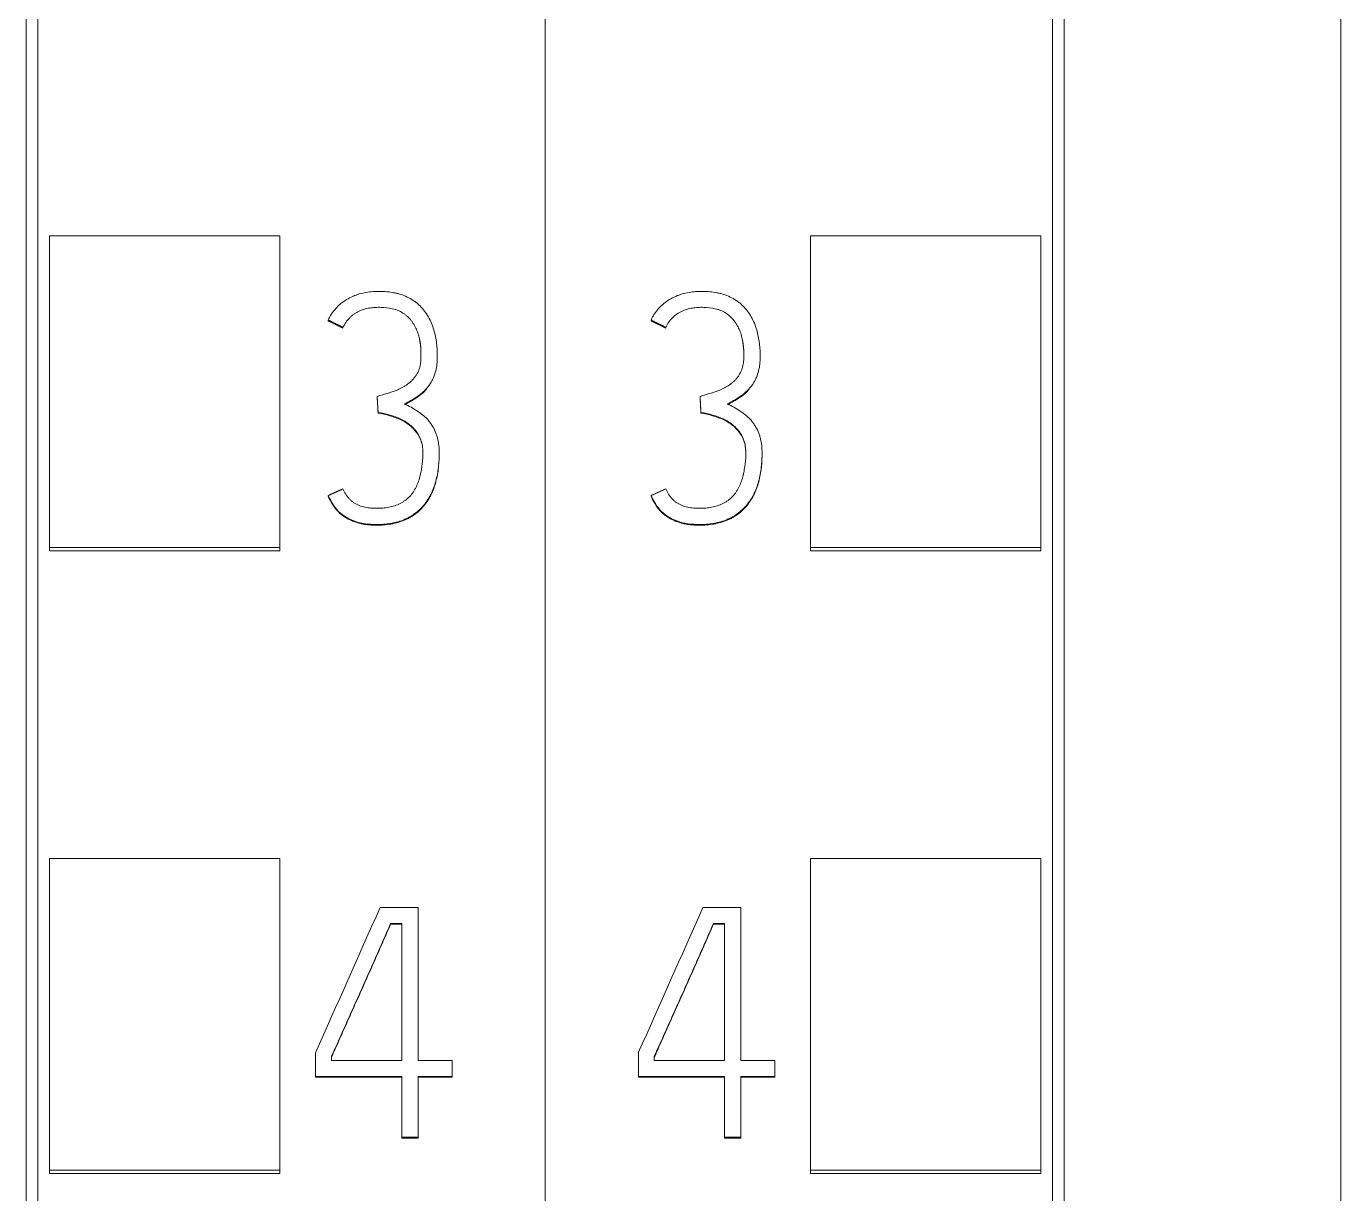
# Model space of a CAD drawing. Header units: millimetres. Extents: x 4137 to 6698, y 1400 to 3585.
# Drawn here: x 6177.35 to 6188.75, y 3332.36 to 3342.49 of the extents above; entities that cross this region are included whole.
import ezdxf

# ---------------------------------------------------------------- set-up
doc = ezdxf.new("R2010")
doc.units = ezdxf.units.MM
doc.layers.add('000-PI-Oprema', color=30, linetype='Continuous', lineweight=5)

msp = doc.modelspace()

# ---------------------------------------------------------------- linework, layer by layer
at = {"layer": '000-PI-Oprema', "color": 0, "linetype": 'ByBlock', "lineweight": 0}
for p, q in [((6181.848, 3360.472), (6181.848, 3247.054)), ((6181.848, 3360.472), (6181.848, 3247.054)), ((6177.448, 3249.376), (6177.448, 3358.191)), ((6186.248, 3358.191), (6186.248, 3249.376)), ((6177.548, 3337.969), (6177.548, 3340.672)), ((6177.548, 3340.672), (6179.548, 3340.672)), ((6179.548, 3337.969), (6179.548, 3340.672)), ((6184.148, 3337.969), (6184.148, 3340.672)), ((6186.148, 3340.672), (6184.148, 3340.672)), ((6186.148, 3337.969), (6186.148, 3340.672)), ((6179.966, 3339.941), (6179.966, 3339.935)), ((6180.094, 3339.878), (6180.094, 3339.872)), ((6182.766, 3339.941), (6182.766, 3339.935)), ((6182.894, 3339.878), (6182.894, 3339.872)), ((6180.912, 3339.624), (6180.912, 3339.63)), ((6183.712, 3339.624), (6183.712, 3339.63)), ((6180.391, 3339.279), (6180.391, 3339.272)), ((6183.191, 3339.279), (6183.191, 3339.272)), ((6180.399, 3339.14), (6180.399, 3339.134)), ((6183.199, 3339.14), (6183.199, 3339.134)), ((6180.929, 3338.774), (6180.929, 3338.78)), ((6183.729, 3338.774), (6183.729, 3338.78)), ((6179.966, 3338.419), (6179.966, 3338.413)), ((6182.766, 3338.419), (6182.766, 3338.413)), ((6177.548, 3337.94), (6177.548, 3337.969)), ((6177.548, 3337.969), (6179.548, 3337.969)), ((6177.548, 3337.94), (6179.548, 3337.94)), ((6179.548, 3337.94), (6179.548, 3337.969)), ((6186.148, 3337.969), (6184.148, 3337.969)), ((6184.148, 3337.94), (6184.148, 3337.969)), ((6186.148, 3337.94), (6184.148, 3337.94)), ((6186.148, 3337.94), (6186.148, 3337.969)), ((6177.548, 3332.568), (6177.548, 3335.27)), ((6177.548, 3335.27), (6179.548, 3335.27)), ((6179.548, 3332.568), (6179.548, 3335.27)), ((6184.148, 3332.568), (6184.148, 3335.27)), ((6186.148, 3335.27), (6184.148, 3335.27)), ((6186.148, 3332.568), (6186.148, 3335.27)), ((6180.416, 3334.845), (6180.746, 3334.845)), ((6180.746, 3334.845), (6180.746, 3333.519)), ((6183.216, 3334.845), (6183.546, 3334.845)), ((6183.546, 3334.845), (6183.546, 3333.519)), ((6180.604, 3334.707), (6180.507, 3334.707)), ((6180.507, 3334.707), (6180.507, 3334.701)), ((6180.507, 3334.701), (6180.604, 3334.701)), ((6180.604, 3333.519), (6180.604, 3334.707)), ((6183.307, 3334.707), (6183.307, 3334.701)), ((6183.404, 3334.707), (6183.307, 3334.707)), ((6183.307, 3334.701), (6183.404, 3334.701)), ((6183.404, 3333.519), (6183.404, 3334.707)), ((6179.856, 3333.381), (6179.856, 3333.585)), ((6179.994, 3333.555), (6179.994, 3333.519)), ((6179.994, 3333.519), (6180.604, 3333.519)), ((6180.746, 3333.519), (6181.04, 3333.519)), ((6181.04, 3333.519), (6181.04, 3333.381)), ((6182.656, 3333.381), (6182.656, 3333.585)), ((6182.794, 3333.555), (6182.794, 3333.519)), ((6182.794, 3333.519), (6183.404, 3333.519)), ((6183.546, 3333.519), (6183.84, 3333.519)), ((6183.84, 3333.519), (6183.84, 3333.381)), ((6179.856, 3333.381), (6179.856, 3333.374)), ((6180.604, 3333.381), (6179.856, 3333.381)), ((6179.856, 3333.374), (6180.604, 3333.374)), ((6180.604, 3332.853), (6180.604, 3333.381)), ((6180.746, 3333.381), (6180.746, 3332.853)), ((6181.04, 3333.381), (6180.746, 3333.381)), ((6180.746, 3333.374), (6181.04, 3333.374)), ((6181.04, 3333.381), (6181.04, 3333.374)), ((6182.656, 3333.381), (6182.656, 3333.374)), ((6183.404, 3333.381), (6182.656, 3333.381)), ((6182.656, 3333.374), (6183.404, 3333.374)), ((6183.404, 3332.853), (6183.404, 3333.381)), ((6183.546, 3333.381), (6183.546, 3332.853)), ((6183.84, 3333.381), (6183.546, 3333.381)), ((6183.546, 3333.374), (6183.84, 3333.374)), ((6183.84, 3333.381), (6183.84, 3333.374)), ((6180.746, 3332.853), (6180.604, 3332.853)), ((6180.604, 3332.853), (6180.604, 3332.847)), ((6180.604, 3332.847), (6180.746, 3332.847)), ((6180.746, 3332.853), (6180.746, 3332.847)), ((6183.404, 3332.853), (6183.404, 3332.847)), ((6183.546, 3332.853), (6183.404, 3332.853)), ((6183.404, 3332.847), (6183.546, 3332.847)), ((6183.546, 3332.853), (6183.546, 3332.847)), ((6177.548, 3332.568), (6179.548, 3332.568)), ((6177.548, 3332.54), (6177.548, 3332.568)), ((6179.548, 3332.54), (6179.548, 3332.568)), ((6184.148, 3332.54), (6184.148, 3332.568)), ((6186.148, 3332.568), (6184.148, 3332.568)), ((6186.148, 3332.54), (6186.148, 3332.568)), ((6177.548, 3332.54), (6179.548, 3332.54)), ((6186.148, 3332.54), (6184.148, 3332.54))]:
    msp.add_line(p, q, dxfattribs=at)
at = {"layer": '000-PI-Oprema', "color": 7, "linetype": 'Continuous', "lineweight": 13}
for centre, major_axis, ratio, start_param, end_param in [((6165.345, 3235.454), (454.864, 1028.451), 0.023581, 1.484438, 1.485669), ((6168.72, 3239.287), (445.97, 1008.13), 0.023126, 1.486101, 1.487357)]:
    msp.add_ellipse(centre, major_axis=major_axis, ratio=ratio, start_param=start_param, end_param=end_param, dxfattribs=at)
at = {"layer": '000-PI-Oprema', "color": 0, "linetype": 'ByBlock', "lineweight": 0}
for points, knots in [([(6177.348, 3249.091), (6177.348, 3252.431), (6177.348, 3260.396), (6177.348, 3273.036), (6177.348, 3288.522), (6177.348, 3302.817), (6177.348, 3317.026), (6177.348, 3331.593), (6177.348, 3345.763), (6177.348, 3355.333), (6177.348, 3358.377)], [0, 0, 0, 0, 0.091483, 0.21812, 0.346206, 0.515858, 0.610111, 0.736264, 0.916066, 1, 1, 1, 1]), ([(6186.348, 3358.377), (6186.348, 3355.333), (6186.348, 3345.763), (6186.348, 3331.593), (6186.348, 3317.026), (6186.348, 3302.817), (6186.348, 3288.522), (6186.348, 3273.036), (6186.348, 3260.396), (6186.348, 3252.431), (6186.348, 3249.091)], [0, 0, 0, 0, 0.083934, 0.263736, 0.389889, 0.484142, 0.653794, 0.78188, 0.908517, 1, 1, 1, 1]), ([(6188.748, 3355.311), (6188.748, 3353.288), (6188.748, 3344.739), (6188.748, 3331.593), (6188.748, 3317.026), (6188.748, 3302.817), (6188.748, 3288.522), (6188.748, 3273.036), (6188.748, 3260.278), (6188.748, 3251.396), (6188.748, 3247.139), (6188.748, 3246.341)], [0, 0, 0, 0, 0.055935, 0.236292, 0.362833, 0.457376, 0.627551, 0.756032, 0.883059, 0.978086, 1, 1, 1, 1]), ([(6180.629, 3339.215), (6180.647, 3339.224), (6180.665, 3339.233), (6180.7, 3339.253), (6180.717, 3339.263), (6180.742, 3339.28), (6180.75, 3339.286), (6180.766, 3339.298), (6180.773, 3339.304), (6180.788, 3339.317), (6180.796, 3339.324), (6180.81, 3339.338), (6180.817, 3339.346), (6180.837, 3339.369), (6180.848, 3339.385), (6180.864, 3339.411), (6180.869, 3339.42), (6180.877, 3339.438), (6180.882, 3339.447), (6180.893, 3339.476), (6180.898, 3339.495), (6180.907, 3339.534), (6180.909, 3339.554), (6180.912, 3339.594), (6180.912, 3339.615), (6180.912, 3339.655), (6180.912, 3339.675), (6180.908, 3339.734), (6180.902, 3339.774), (6180.889, 3339.833), (6180.884, 3339.853), (6180.872, 3339.891), (6180.857, 3339.929), (6180.839, 3339.964), (6180.817, 3339.999), (6180.806, 3340.015), (6180.78, 3340.046), (6180.76, 3340.068), (6180.737, 3340.088), (6180.721, 3340.1), (6180.712, 3340.106), (6180.67, 3340.134), (6180.634, 3340.151), (6180.585, 3340.167), (6180.575, 3340.17), (6180.556, 3340.175), (6180.526, 3340.181), (6180.476, 3340.188), (6180.436, 3340.19), (6180.396, 3340.19), (6180.375, 3340.19), (6180.315, 3340.185), (6180.276, 3340.179), (6180.227, 3340.165), (6180.218, 3340.162), (6180.199, 3340.155), (6180.189, 3340.151), (6180.161, 3340.139), (6180.125, 3340.12), (6180.092, 3340.097), (6180.069, 3340.078), (6180.061, 3340.071), (6180.046, 3340.057), (6180.039, 3340.05), (6180.019, 3340.027), (6180.007, 3340.012), (6179.99, 3339.986), (6179.985, 3339.978), (6179.975, 3339.96), (6179.971, 3339.951), (6179.966, 3339.941)], [0, 0, 0, 0, 0.03125, 0.03125, 0.0625, 0.0625, 0.078125, 0.078125, 0.09375, 0.09375, 0.109375, 0.109375, 0.125, 0.125, 0.15625, 0.15625, 0.171875, 0.171875, 0.1875, 0.1875, 0.21875, 0.21875, 0.25, 0.25, 0.28125, 0.28125, 0.3125, 0.3125, 0.375, 0.375, 0.40625, 0.40625, 0.4375, 0.46875, 0.46875, 0.5, 0.5, 0.53125, 0.546875, 0.546875, 0.5625, 0.5625, 0.625, 0.625, 0.640625, 0.640625, 0.65625, 0.6875, 0.71875, 0.71875, 0.75, 0.75, 0.8125, 0.8125, 0.828125, 0.828125, 0.84375, 0.84375, 0.875, 0.90625, 0.90625, 0.921875, 0.921875, 0.9375, 0.9375, 0.96875, 0.96875, 0.984375, 0.984375, 1, 1, 1, 1]), ([(6183.429, 3339.215), (6183.447, 3339.224), (6183.465, 3339.233), (6183.5, 3339.253), (6183.517, 3339.263), (6183.542, 3339.28), (6183.55, 3339.286), (6183.566, 3339.298), (6183.573, 3339.304), (6183.588, 3339.317), (6183.596, 3339.324), (6183.61, 3339.338), (6183.617, 3339.346), (6183.637, 3339.369), (6183.648, 3339.385), (6183.664, 3339.411), (6183.669, 3339.42), (6183.677, 3339.438), (6183.682, 3339.447), (6183.693, 3339.476), (6183.698, 3339.495), (6183.707, 3339.534), (6183.709, 3339.554), (6183.712, 3339.594), (6183.712, 3339.615), (6183.712, 3339.655), (6183.712, 3339.675), (6183.708, 3339.734), (6183.702, 3339.774), (6183.689, 3339.833), (6183.684, 3339.853), (6183.672, 3339.891), (6183.657, 3339.929), (6183.639, 3339.964), (6183.617, 3339.999), (6183.606, 3340.015), (6183.58, 3340.046), (6183.56, 3340.068), (6183.537, 3340.088), (6183.521, 3340.1), (6183.512, 3340.106), (6183.47, 3340.134), (6183.434, 3340.151), (6183.385, 3340.167), (6183.375, 3340.17), (6183.356, 3340.175), (6183.326, 3340.181), (6183.276, 3340.188), (6183.236, 3340.19), (6183.196, 3340.19), (6183.175, 3340.19), (6183.115, 3340.185), (6183.076, 3340.179), (6183.027, 3340.165), (6183.018, 3340.162), (6182.999, 3340.155), (6182.989, 3340.151), (6182.961, 3340.139), (6182.925, 3340.12), (6182.892, 3340.097), (6182.869, 3340.078), (6182.861, 3340.071), (6182.846, 3340.057), (6182.839, 3340.05), (6182.819, 3340.027), (6182.807, 3340.012), (6182.79, 3339.986), (6182.785, 3339.978), (6182.775, 3339.96), (6182.771, 3339.951), (6182.766, 3339.941)], [0, 0, 0, 0, 0.03125, 0.03125, 0.0625, 0.0625, 0.078125, 0.078125, 0.09375, 0.09375, 0.109375, 0.109375, 0.125, 0.125, 0.15625, 0.15625, 0.171875, 0.171875, 0.1875, 0.1875, 0.21875, 0.21875, 0.25, 0.25, 0.28125, 0.28125, 0.3125, 0.3125, 0.375, 0.375, 0.40625, 0.40625, 0.4375, 0.46875, 0.46875, 0.5, 0.5, 0.53125, 0.546875, 0.546875, 0.5625, 0.5625, 0.625, 0.625, 0.640625, 0.640625, 0.65625, 0.6875, 0.71875, 0.71875, 0.75, 0.75, 0.8125, 0.8125, 0.828125, 0.828125, 0.84375, 0.84375, 0.875, 0.90625, 0.90625, 0.921875, 0.921875, 0.9375, 0.9375, 0.96875, 0.96875, 0.984375, 0.984375, 1, 1, 1, 1]), ([(6180.094, 3339.878), (6180.102, 3339.893), (6180.11, 3339.907), (6180.128, 3339.934), (6180.138, 3339.947), (6180.156, 3339.964), (6180.162, 3339.97), (6180.174, 3339.981), (6180.181, 3339.986), (6180.194, 3339.996), (6180.201, 3340), (6180.215, 3340.009), (6180.222, 3340.013), (6180.245, 3340.023), (6180.26, 3340.029), (6180.292, 3340.039), (6180.308, 3340.043), (6180.341, 3340.048), (6180.357, 3340.05), (6180.391, 3340.052), (6180.407, 3340.052), (6180.457, 3340.051), (6180.49, 3340.048), (6180.53, 3340.038), (6180.538, 3340.036), (6180.554, 3340.031), (6180.562, 3340.028), (6180.585, 3340.019), (6180.6, 3340.011), (6180.621, 3339.998), (6180.628, 3339.993), (6180.641, 3339.983), (6180.647, 3339.978), (6180.665, 3339.961), (6180.676, 3339.949), (6180.692, 3339.929), (6180.696, 3339.922), (6180.706, 3339.908), (6180.719, 3339.887), (6180.73, 3339.865), (6180.742, 3339.835), (6180.747, 3339.819), (6180.756, 3339.787), (6180.76, 3339.771), (6180.768, 3339.723), (6180.77, 3339.69), (6180.771, 3339.64), (6180.771, 3339.624), (6180.77, 3339.591), (6180.768, 3339.574), (6180.764, 3339.55), (6180.763, 3339.542), (6180.758, 3339.526), (6180.756, 3339.518), (6180.747, 3339.495), (6180.74, 3339.48), (6180.727, 3339.459), (6180.722, 3339.452), (6180.712, 3339.439), (6180.706, 3339.433), (6180.695, 3339.42), (6180.69, 3339.414), (6180.678, 3339.403), (6180.671, 3339.398), (6180.652, 3339.382), (6180.638, 3339.373), (6180.61, 3339.356), (6180.595, 3339.348), (6180.565, 3339.334), (6180.55, 3339.328), (6180.518, 3339.317), (6180.502, 3339.312), (6180.455, 3339.298), (6180.423, 3339.288), (6180.391, 3339.279)], [0, 0, 0, 0, 0.03125, 0.03125, 0.0625, 0.0625, 0.078125, 0.078125, 0.09375, 0.09375, 0.109375, 0.109375, 0.125, 0.125, 0.15625, 0.15625, 0.1875, 0.1875, 0.21875, 0.21875, 0.25, 0.25, 0.3125, 0.3125, 0.328125, 0.328125, 0.34375, 0.34375, 0.375, 0.375, 0.390625, 0.390625, 0.40625, 0.40625, 0.4375, 0.4375, 0.453125, 0.453125, 0.46875, 0.5, 0.5, 0.53125, 0.53125, 0.5625, 0.5625, 0.625, 0.625, 0.65625, 0.65625, 0.6875, 0.6875, 0.703125, 0.703125, 0.71875, 0.71875, 0.75, 0.75, 0.765625, 0.765625, 0.78125, 0.78125, 0.796875, 0.796875, 0.8125, 0.8125, 0.84375, 0.84375, 0.875, 0.875, 0.90625, 0.90625, 0.9375, 0.9375, 1, 1, 1, 1]), ([(6182.894, 3339.878), (6182.902, 3339.893), (6182.91, 3339.907), (6182.928, 3339.934), (6182.938, 3339.947), (6182.956, 3339.964), (6182.962, 3339.97), (6182.974, 3339.981), (6182.981, 3339.986), (6182.994, 3339.996), (6183.001, 3340), (6183.015, 3340.009), (6183.022, 3340.013), (6183.045, 3340.023), (6183.06, 3340.029), (6183.092, 3340.039), (6183.108, 3340.043), (6183.141, 3340.048), (6183.157, 3340.05), (6183.191, 3340.052), (6183.207, 3340.052), (6183.257, 3340.051), (6183.29, 3340.048), (6183.33, 3340.038), (6183.338, 3340.036), (6183.354, 3340.031), (6183.362, 3340.028), (6183.385, 3340.019), (6183.4, 3340.011), (6183.421, 3339.998), (6183.428, 3339.993), (6183.441, 3339.983), (6183.447, 3339.978), (6183.465, 3339.961), (6183.476, 3339.949), (6183.492, 3339.929), (6183.496, 3339.922), (6183.506, 3339.908), (6183.519, 3339.887), (6183.53, 3339.865), (6183.542, 3339.835), (6183.547, 3339.819), (6183.556, 3339.787), (6183.56, 3339.771), (6183.568, 3339.723), (6183.57, 3339.69), (6183.571, 3339.64), (6183.571, 3339.624), (6183.57, 3339.591), (6183.568, 3339.574), (6183.564, 3339.55), (6183.563, 3339.542), (6183.558, 3339.526), (6183.556, 3339.518), (6183.547, 3339.495), (6183.54, 3339.48), (6183.527, 3339.459), (6183.522, 3339.452), (6183.512, 3339.439), (6183.506, 3339.433), (6183.495, 3339.42), (6183.49, 3339.414), (6183.478, 3339.403), (6183.471, 3339.398), (6183.452, 3339.382), (6183.438, 3339.373), (6183.41, 3339.356), (6183.395, 3339.348), (6183.365, 3339.334), (6183.35, 3339.328), (6183.318, 3339.317), (6183.302, 3339.312), (6183.255, 3339.298), (6183.223, 3339.288), (6183.191, 3339.279)], [0, 0, 0, 0, 0.03125, 0.03125, 0.0625, 0.0625, 0.078125, 0.078125, 0.09375, 0.09375, 0.109375, 0.109375, 0.125, 0.125, 0.15625, 0.15625, 0.1875, 0.1875, 0.21875, 0.21875, 0.25, 0.25, 0.3125, 0.3125, 0.328125, 0.328125, 0.34375, 0.34375, 0.375, 0.375, 0.390625, 0.390625, 0.40625, 0.40625, 0.4375, 0.4375, 0.453125, 0.453125, 0.46875, 0.5, 0.5, 0.53125, 0.53125, 0.5625, 0.5625, 0.625, 0.625, 0.65625, 0.65625, 0.6875, 0.6875, 0.703125, 0.703125, 0.71875, 0.71875, 0.75, 0.75, 0.765625, 0.765625, 0.78125, 0.78125, 0.796875, 0.796875, 0.8125, 0.8125, 0.84375, 0.84375, 0.875, 0.875, 0.90625, 0.90625, 0.9375, 0.9375, 1, 1, 1, 1]), ([(6180.771, 3339.635), (6180.771, 3339.639), (6180.771, 3339.643), (6180.771, 3339.68), (6180.768, 3339.713), (6180.761, 3339.756), (6180.759, 3339.767), (6180.757, 3339.778)], [0, 0, 0, 0, 0.087818, 0.087818, 0.771228, 0.771228, 1, 1, 1, 1]), ([(6183.571, 3339.635), (6183.571, 3339.639), (6183.571, 3339.643), (6183.571, 3339.68), (6183.568, 3339.713), (6183.561, 3339.756), (6183.559, 3339.767), (6183.557, 3339.778)], [0, 0, 0, 0, 0.087818, 0.087818, 0.771228, 0.771228, 1, 1, 1, 1]), ([(6180.818, 3339.341), (6180.807, 3339.329), (6180.795, 3339.317), (6180.775, 3339.299), (6180.767, 3339.292), (6180.751, 3339.28), (6180.743, 3339.274), (6180.717, 3339.258), (6180.7, 3339.247), (6180.665, 3339.227), (6180.648, 3339.218), (6180.629, 3339.209)], [0, 0, 0, 0, 0.218648, 0.218648, 0.348874, 0.348874, 0.479099, 0.479099, 0.739549, 0.739549, 1, 1, 1, 1]), ([(6183.618, 3339.341), (6183.607, 3339.329), (6183.595, 3339.317), (6183.575, 3339.299), (6183.567, 3339.292), (6183.551, 3339.28), (6183.543, 3339.274), (6183.517, 3339.258), (6183.5, 3339.247), (6183.465, 3339.227), (6183.448, 3339.218), (6183.429, 3339.209)], [0, 0, 0, 0, 0.218648, 0.218648, 0.348874, 0.348874, 0.479099, 0.479099, 0.739549, 0.739549, 1, 1, 1, 1]), ([(6179.966, 3338.419), (6179.975, 3338.4), (6179.985, 3338.381), (6180.006, 3338.345), (6180.017, 3338.328), (6180.037, 3338.303), (6180.044, 3338.295), (6180.058, 3338.28), (6180.066, 3338.273), (6180.09, 3338.252), (6180.107, 3338.24), (6180.135, 3338.224), (6180.144, 3338.219), (6180.163, 3338.21), (6180.173, 3338.206), (6180.202, 3338.194), (6180.222, 3338.188), (6180.263, 3338.178), (6180.284, 3338.174), (6180.326, 3338.17), (6180.347, 3338.169), (6180.389, 3338.168), (6180.41, 3338.168), (6180.451, 3338.17), (6180.472, 3338.172), (6180.504, 3338.177), (6180.514, 3338.179), (6180.535, 3338.183), (6180.545, 3338.185), (6180.576, 3338.193), (6180.596, 3338.199), (6180.625, 3338.211), (6180.635, 3338.215), (6180.654, 3338.224), (6180.663, 3338.229), (6180.691, 3338.244), (6180.708, 3338.256), (6180.742, 3338.281), (6180.757, 3338.295), (6180.787, 3338.325), (6180.8, 3338.341), (6180.825, 3338.375), (6180.837, 3338.393), (6180.852, 3338.42), (6180.857, 3338.429), (6180.866, 3338.448), (6180.87, 3338.458), (6180.89, 3338.507), (6180.902, 3338.547), (6180.914, 3338.608), (6180.918, 3338.629), (6180.923, 3338.67), (6180.925, 3338.691), (6180.928, 3338.733), (6180.929, 3338.754), (6180.929, 3338.795), (6180.929, 3338.816), (6180.926, 3338.857), (6180.923, 3338.878), (6180.916, 3338.909), (6180.914, 3338.919), (6180.908, 3338.94), (6180.904, 3338.95), (6180.893, 3338.979), (6180.884, 3338.998), (6180.868, 3339.026), (6180.862, 3339.035), (6180.85, 3339.052), (6180.843, 3339.061), (6180.823, 3339.085), (6180.808, 3339.1), (6180.775, 3339.127), (6180.758, 3339.139), (6180.722, 3339.163), (6180.704, 3339.174), (6180.667, 3339.195), (6180.648, 3339.205), (6180.629, 3339.215)], [0, 0, 0, 0, 0.03125, 0.03125, 0.0625, 0.0625, 0.078125, 0.078125, 0.09375, 0.09375, 0.125, 0.125, 0.140625, 0.140625, 0.15625, 0.15625, 0.1875, 0.1875, 0.21875, 0.21875, 0.25, 0.25, 0.28125, 0.28125, 0.3125, 0.3125, 0.328125, 0.328125, 0.34375, 0.34375, 0.375, 0.375, 0.390625, 0.390625, 0.40625, 0.40625, 0.4375, 0.4375, 0.46875, 0.46875, 0.5, 0.5, 0.53125, 0.53125, 0.546875, 0.546875, 0.5625, 0.5625, 0.625, 0.625, 0.65625, 0.65625, 0.6875, 0.6875, 0.71875, 0.71875, 0.75, 0.75, 0.78125, 0.78125, 0.796875, 0.796875, 0.8125, 0.8125, 0.84375, 0.84375, 0.859375, 0.859375, 0.875, 0.875, 0.90625, 0.90625, 0.9375, 0.9375, 0.96875, 0.96875, 1, 1, 1, 1]), ([(6182.766, 3338.419), (6182.775, 3338.4), (6182.785, 3338.381), (6182.806, 3338.345), (6182.817, 3338.328), (6182.837, 3338.303), (6182.844, 3338.295), (6182.858, 3338.28), (6182.866, 3338.273), (6182.89, 3338.252), (6182.907, 3338.24), (6182.935, 3338.224), (6182.944, 3338.219), (6182.963, 3338.21), (6182.973, 3338.206), (6183.002, 3338.194), (6183.022, 3338.188), (6183.063, 3338.178), (6183.084, 3338.174), (6183.126, 3338.17), (6183.147, 3338.169), (6183.189, 3338.168), (6183.21, 3338.168), (6183.251, 3338.17), (6183.272, 3338.172), (6183.304, 3338.177), (6183.314, 3338.179), (6183.335, 3338.183), (6183.345, 3338.185), (6183.376, 3338.193), (6183.396, 3338.199), (6183.425, 3338.211), (6183.435, 3338.215), (6183.454, 3338.224), (6183.463, 3338.229), (6183.491, 3338.244), (6183.508, 3338.256), (6183.542, 3338.281), (6183.557, 3338.295), (6183.587, 3338.325), (6183.6, 3338.341), (6183.625, 3338.375), (6183.637, 3338.393), (6183.652, 3338.42), (6183.657, 3338.429), (6183.666, 3338.448), (6183.67, 3338.458), (6183.69, 3338.507), (6183.702, 3338.547), (6183.714, 3338.608), (6183.718, 3338.629), (6183.723, 3338.67), (6183.725, 3338.691), (6183.728, 3338.733), (6183.729, 3338.754), (6183.729, 3338.795), (6183.729, 3338.816), (6183.726, 3338.857), (6183.723, 3338.878), (6183.716, 3338.909), (6183.714, 3338.919), (6183.708, 3338.94), (6183.704, 3338.95), (6183.693, 3338.979), (6183.684, 3338.998), (6183.668, 3339.026), (6183.662, 3339.035), (6183.65, 3339.052), (6183.643, 3339.061), (6183.623, 3339.085), (6183.608, 3339.1), (6183.575, 3339.127), (6183.558, 3339.139), (6183.522, 3339.163), (6183.504, 3339.174), (6183.467, 3339.195), (6183.448, 3339.205), (6183.429, 3339.215)], [0, 0, 0, 0, 0.03125, 0.03125, 0.0625, 0.0625, 0.078125, 0.078125, 0.09375, 0.09375, 0.125, 0.125, 0.140625, 0.140625, 0.15625, 0.15625, 0.1875, 0.1875, 0.21875, 0.21875, 0.25, 0.25, 0.28125, 0.28125, 0.3125, 0.3125, 0.328125, 0.328125, 0.34375, 0.34375, 0.375, 0.375, 0.390625, 0.390625, 0.40625, 0.40625, 0.4375, 0.4375, 0.46875, 0.46875, 0.5, 0.5, 0.53125, 0.53125, 0.546875, 0.546875, 0.5625, 0.5625, 0.625, 0.625, 0.65625, 0.65625, 0.6875, 0.6875, 0.71875, 0.71875, 0.75, 0.75, 0.78125, 0.78125, 0.796875, 0.796875, 0.8125, 0.8125, 0.84375, 0.84375, 0.859375, 0.859375, 0.875, 0.875, 0.90625, 0.90625, 0.9375, 0.9375, 0.96875, 0.96875, 1, 1, 1, 1]), ([(6180.399, 3339.14), (6180.433, 3339.135), (6180.467, 3339.127), (6180.516, 3339.113), (6180.533, 3339.108), (6180.565, 3339.096), (6180.581, 3339.09), (6180.604, 3339.078), (6180.612, 3339.074), (6180.627, 3339.066), (6180.634, 3339.061), (6180.656, 3339.047), (6180.67, 3339.037), (6180.69, 3339.02), (6180.696, 3339.014), (6180.708, 3339.002), (6180.714, 3338.995), (6180.731, 3338.976), (6180.741, 3338.962), (6180.754, 3338.939), (6180.758, 3338.932), (6180.765, 3338.916), (6180.768, 3338.908), (6180.777, 3338.884), (6180.781, 3338.867), (6180.786, 3338.833), (6180.787, 3338.815), (6180.788, 3338.781), (6180.788, 3338.764), (6180.785, 3338.712), (6180.781, 3338.678), (6180.772, 3338.628), (6180.769, 3338.611), (6180.761, 3338.577), (6180.756, 3338.561), (6180.745, 3338.528), (6180.738, 3338.512), (6180.727, 3338.489), (6180.723, 3338.481), (6180.715, 3338.466), (6180.71, 3338.459), (6180.686, 3338.423), (6180.662, 3338.398), (6180.627, 3338.372), (6180.62, 3338.367), (6180.605, 3338.358), (6180.598, 3338.354), (6180.574, 3338.343), (6180.558, 3338.336), (6180.525, 3338.326), (6180.508, 3338.321), (6180.474, 3338.315), (6180.44, 3338.31), (6180.406, 3338.309), (6180.371, 3338.309), (6180.354, 3338.309), (6180.319, 3338.312), (6180.302, 3338.315), (6180.268, 3338.322), (6180.251, 3338.326), (6180.219, 3338.339), (6180.204, 3338.347), (6180.182, 3338.361), (6180.175, 3338.367), (6180.162, 3338.378), (6180.156, 3338.384), (6180.144, 3338.396), (6180.138, 3338.403), (6180.128, 3338.417), (6180.123, 3338.424), (6180.109, 3338.446), (6180.101, 3338.461), (6180.094, 3338.477)], [0, 0, 0, 0, 0.0625, 0.0625, 0.09375, 0.09375, 0.125, 0.125, 0.140625, 0.140625, 0.15625, 0.15625, 0.1875, 0.1875, 0.203125, 0.203125, 0.21875, 0.21875, 0.25, 0.25, 0.265625, 0.265625, 0.28125, 0.28125, 0.3125, 0.3125, 0.34375, 0.34375, 0.375, 0.375, 0.4375, 0.4375, 0.46875, 0.46875, 0.5, 0.5, 0.53125, 0.53125, 0.546875, 0.546875, 0.5625, 0.5625, 0.625, 0.625, 0.640625, 0.640625, 0.65625, 0.65625, 0.6875, 0.6875, 0.71875, 0.71875, 0.75, 0.78125, 0.78125, 0.8125, 0.8125, 0.84375, 0.84375, 0.875, 0.875, 0.90625, 0.90625, 0.921875, 0.921875, 0.9375, 0.9375, 0.953125, 0.953125, 0.96875, 0.96875, 1, 1, 1, 1]), ([(6180.78, 3338.864), (6180.777, 3338.874), (6180.775, 3338.884), (6180.768, 3338.902), (6180.765, 3338.91), (6180.758, 3338.925), (6180.754, 3338.933), (6180.74, 3338.956), (6180.73, 3338.97), (6180.708, 3338.996), (6180.696, 3339.009), (6180.67, 3339.031), (6180.656, 3339.041), (6180.627, 3339.06), (6180.612, 3339.068), (6180.581, 3339.083), (6180.565, 3339.09), (6180.533, 3339.102), (6180.516, 3339.107), (6180.467, 3339.121), (6180.433, 3339.129), (6180.399, 3339.134)], [0, 0, 0, 0, 0.063427, 0.063427, 0.115459, 0.115459, 0.167491, 0.167491, 0.271554, 0.271554, 0.375618, 0.375618, 0.479682, 0.479682, 0.583745, 0.583745, 0.687809, 0.687809, 0.791873, 0.791873, 1, 1, 1, 1]), ([(6183.199, 3339.14), (6183.233, 3339.135), (6183.267, 3339.127), (6183.316, 3339.113), (6183.333, 3339.108), (6183.365, 3339.096), (6183.381, 3339.09), (6183.404, 3339.078), (6183.412, 3339.074), (6183.427, 3339.066), (6183.434, 3339.061), (6183.456, 3339.047), (6183.47, 3339.037), (6183.49, 3339.02), (6183.496, 3339.014), (6183.508, 3339.002), (6183.514, 3338.995), (6183.531, 3338.976), (6183.541, 3338.962), (6183.554, 3338.939), (6183.558, 3338.932), (6183.565, 3338.916), (6183.568, 3338.908), (6183.577, 3338.884), (6183.581, 3338.867), (6183.586, 3338.833), (6183.587, 3338.815), (6183.588, 3338.781), (6183.588, 3338.764), (6183.585, 3338.712), (6183.581, 3338.678), (6183.572, 3338.628), (6183.569, 3338.611), (6183.561, 3338.577), (6183.556, 3338.561), (6183.545, 3338.528), (6183.538, 3338.512), (6183.527, 3338.489), (6183.523, 3338.481), (6183.515, 3338.466), (6183.51, 3338.459), (6183.486, 3338.423), (6183.462, 3338.398), (6183.427, 3338.372), (6183.42, 3338.367), (6183.405, 3338.358), (6183.398, 3338.354), (6183.374, 3338.343), (6183.358, 3338.336), (6183.325, 3338.326), (6183.308, 3338.321), (6183.274, 3338.315), (6183.24, 3338.31), (6183.206, 3338.309), (6183.171, 3338.309), (6183.154, 3338.309), (6183.119, 3338.312), (6183.102, 3338.315), (6183.068, 3338.322), (6183.051, 3338.326), (6183.019, 3338.339), (6183.004, 3338.347), (6182.982, 3338.361), (6182.975, 3338.367), (6182.962, 3338.378), (6182.956, 3338.384), (6182.944, 3338.396), (6182.938, 3338.403), (6182.928, 3338.417), (6182.923, 3338.424), (6182.909, 3338.446), (6182.901, 3338.461), (6182.894, 3338.477)], [0, 0, 0, 0, 0.0625, 0.0625, 0.09375, 0.09375, 0.125, 0.125, 0.140625, 0.140625, 0.15625, 0.15625, 0.1875, 0.1875, 0.203125, 0.203125, 0.21875, 0.21875, 0.25, 0.25, 0.265625, 0.265625, 0.28125, 0.28125, 0.3125, 0.3125, 0.34375, 0.34375, 0.375, 0.375, 0.4375, 0.4375, 0.46875, 0.46875, 0.5, 0.5, 0.53125, 0.53125, 0.546875, 0.546875, 0.5625, 0.5625, 0.625, 0.625, 0.640625, 0.640625, 0.65625, 0.65625, 0.6875, 0.6875, 0.71875, 0.71875, 0.75, 0.78125, 0.78125, 0.8125, 0.8125, 0.84375, 0.84375, 0.875, 0.875, 0.90625, 0.90625, 0.921875, 0.921875, 0.9375, 0.9375, 0.953125, 0.953125, 0.96875, 0.96875, 1, 1, 1, 1]), ([(6183.588, 3338.777), (6183.588, 3338.782), (6183.588, 3338.787), (6183.587, 3338.801), (6183.587, 3338.809), (6183.586, 3338.827), (6183.585, 3338.835), (6183.581, 3338.861), (6183.577, 3338.878), (6183.568, 3338.902), (6183.565, 3338.91), (6183.558, 3338.925), (6183.554, 3338.933), (6183.54, 3338.956), (6183.53, 3338.97), (6183.508, 3338.996), (6183.496, 3339.009), (6183.47, 3339.031), (6183.456, 3339.041), (6183.427, 3339.06), (6183.412, 3339.068), (6183.381, 3339.083), (6183.365, 3339.09), (6183.333, 3339.102), (6183.316, 3339.107), (6183.267, 3339.121), (6183.233, 3339.129), (6183.199, 3339.134)], [0, 0, 0, 0, 0.026635, 0.026635, 0.070879, 0.070879, 0.115123, 0.115123, 0.20361, 0.20361, 0.247854, 0.247854, 0.292098, 0.292098, 0.380586, 0.380586, 0.469074, 0.469074, 0.557561, 0.557561, 0.646049, 0.646049, 0.734537, 0.734537, 0.823025, 0.823025, 1, 1, 1, 1]), ([(6183.729, 3338.774), (6183.729, 3338.773), (6183.729, 3338.772), (6183.729, 3338.751), (6183.728, 3338.73), (6183.726, 3338.688), (6183.724, 3338.667), (6183.718, 3338.626), (6183.715, 3338.605), (6183.702, 3338.544), (6183.691, 3338.504), (6183.672, 3338.455), (6183.667, 3338.446), (6183.658, 3338.427), (6183.654, 3338.417), (6183.638, 3338.389), (6183.627, 3338.372), (6183.603, 3338.338), (6183.589, 3338.322), (6183.567, 3338.299), (6183.56, 3338.291), (6183.544, 3338.277), (6183.536, 3338.27), (6183.511, 3338.251), (6183.493, 3338.239), (6183.466, 3338.224), (6183.457, 3338.219), (6183.437, 3338.21), (6183.428, 3338.206), (6183.378, 3338.186), (6183.338, 3338.176), (6183.275, 3338.167), (6183.254, 3338.164), (6183.212, 3338.162), (6183.191, 3338.162), (6183.148, 3338.162), (6183.127, 3338.164), (6183.096, 3338.167), (6183.085, 3338.168), (6183.064, 3338.172), (6183.054, 3338.174), (6183.023, 3338.181), (6183.003, 3338.188), (6182.974, 3338.199), (6182.964, 3338.204), (6182.945, 3338.213), (6182.935, 3338.218), (6182.908, 3338.234), (6182.89, 3338.246), (6182.866, 3338.266), (6182.859, 3338.273), (6182.844, 3338.288), (6182.837, 3338.297), (6182.817, 3338.321), (6182.806, 3338.339), (6182.785, 3338.375), (6182.775, 3338.394), (6182.766, 3338.413)], [0, 0, 0, 0, 0.001389, 0.001389, 0.044807, 0.044807, 0.088225, 0.088225, 0.131643, 0.131643, 0.218479, 0.218479, 0.240188, 0.240188, 0.261896, 0.261896, 0.305314, 0.305314, 0.348732, 0.348732, 0.370441, 0.370441, 0.39215, 0.39215, 0.435568, 0.435568, 0.457277, 0.457277, 0.478986, 0.478986, 0.565821, 0.565821, 0.609239, 0.609239, 0.652657, 0.652657, 0.696075, 0.696075, 0.717784, 0.717784, 0.739493, 0.739493, 0.782911, 0.782911, 0.80462, 0.80462, 0.826329, 0.826329, 0.869746, 0.869746, 0.891455, 0.891455, 0.913164, 0.913164, 0.956582, 0.956582, 1, 1, 1, 1]), ([(6180.924, 3338.672), (6180.923, 3338.663), (6180.922, 3338.655), (6180.918, 3338.626), (6180.915, 3338.605), (6180.902, 3338.544), (6180.891, 3338.504), (6180.872, 3338.455), (6180.867, 3338.446), (6180.858, 3338.427), (6180.854, 3338.417), (6180.838, 3338.389), (6180.827, 3338.372), (6180.803, 3338.338), (6180.789, 3338.322), (6180.767, 3338.299), (6180.76, 3338.291), (6180.744, 3338.277), (6180.736, 3338.27), (6180.711, 3338.251), (6180.693, 3338.239), (6180.666, 3338.224), (6180.657, 3338.219), (6180.637, 3338.21), (6180.628, 3338.206), (6180.578, 3338.186), (6180.538, 3338.176), (6180.475, 3338.167), (6180.454, 3338.164), (6180.412, 3338.162), (6180.391, 3338.162), (6180.348, 3338.162), (6180.327, 3338.164), (6180.296, 3338.167), (6180.285, 3338.168), (6180.264, 3338.172), (6180.254, 3338.174), (6180.223, 3338.181), (6180.203, 3338.188), (6180.174, 3338.199), (6180.164, 3338.204), (6180.145, 3338.213), (6180.135, 3338.218), (6180.108, 3338.234), (6180.09, 3338.246), (6180.066, 3338.266), (6180.059, 3338.273), (6180.044, 3338.288), (6180.037, 3338.297), (6180.017, 3338.321), (6180.006, 3338.339), (6179.985, 3338.375), (6179.975, 3338.394), (6179.966, 3338.413)], [0, 0, 0, 0, 0.018898, 0.018898, 0.065617, 0.065617, 0.159055, 0.159055, 0.182415, 0.182415, 0.205774, 0.205774, 0.252494, 0.252494, 0.299213, 0.299213, 0.322572, 0.322572, 0.345932, 0.345932, 0.392651, 0.392651, 0.416011, 0.416011, 0.43937, 0.43937, 0.532809, 0.532809, 0.579528, 0.579528, 0.626247, 0.626247, 0.672966, 0.672966, 0.696326, 0.696326, 0.719685, 0.719685, 0.766404, 0.766404, 0.789764, 0.789764, 0.813123, 0.813123, 0.859843, 0.859843, 0.883202, 0.883202, 0.906562, 0.906562, 0.953281, 0.953281, 1, 1, 1, 1]), ([(6180.507, 3334.707), (6180.497, 3334.683), (6180.486, 3334.659), (6180.465, 3334.611), (6180.455, 3334.587), (6180.423, 3334.514), (6180.402, 3334.466), (6180.359, 3334.37), (6180.338, 3334.322), (6180.295, 3334.226), (6180.274, 3334.178), (6180.231, 3334.082), (6180.209, 3334.034), (6180.166, 3333.938), (6180.145, 3333.89), (6180.102, 3333.794), (6180.081, 3333.746), (6180.049, 3333.674), (6180.038, 3333.65), (6180.021, 3333.614), (6180.016, 3333.602), (6180.005, 3333.578), (6180, 3333.567), (6179.994, 3333.555)], [0, 0, 0, 0, 0.0625, 0.0625, 0.125, 0.125, 0.25, 0.25, 0.375, 0.375, 0.5, 0.5, 0.625, 0.625, 0.75, 0.75, 0.875, 0.875, 0.9375, 0.9375, 0.96875, 0.96875, 1, 1, 1, 1]), ([(6179.994, 3333.548), (6180, 3333.56), (6180.005, 3333.572), (6180.016, 3333.596), (6180.021, 3333.608), (6180.038, 3333.644), (6180.049, 3333.668), (6180.081, 3333.74), (6180.102, 3333.788), (6180.145, 3333.884), (6180.166, 3333.932), (6180.209, 3334.028), (6180.231, 3334.076), (6180.274, 3334.172), (6180.295, 3334.22), (6180.338, 3334.316), (6180.359, 3334.364), (6180.402, 3334.46), (6180.423, 3334.508), (6180.455, 3334.58), (6180.465, 3334.604), (6180.486, 3334.653), (6180.497, 3334.677), (6180.507, 3334.701)], [0, 0, 0, 0, 0.03125, 0.03125, 0.0625, 0.0625, 0.125, 0.125, 0.25, 0.25, 0.375, 0.375, 0.5, 0.5, 0.625, 0.625, 0.75, 0.75, 0.875, 0.875, 0.9375, 0.9375, 1, 1, 1, 1]), ([(6183.307, 3334.707), (6183.297, 3334.683), (6183.286, 3334.659), (6183.265, 3334.611), (6183.255, 3334.587), (6183.223, 3334.514), (6183.202, 3334.466), (6183.159, 3334.37), (6183.138, 3334.322), (6183.095, 3334.226), (6183.074, 3334.178), (6183.031, 3334.082), (6183.009, 3334.034), (6182.966, 3333.938), (6182.945, 3333.89), (6182.902, 3333.794), (6182.881, 3333.746), (6182.849, 3333.674), (6182.838, 3333.65), (6182.821, 3333.614), (6182.816, 3333.602), (6182.805, 3333.578), (6182.8, 3333.567), (6182.794, 3333.555)], [0, 0, 0, 0, 0.0625, 0.0625, 0.125, 0.125, 0.25, 0.25, 0.375, 0.375, 0.5, 0.5, 0.625, 0.625, 0.75, 0.75, 0.875, 0.875, 0.9375, 0.9375, 0.96875, 0.96875, 1, 1, 1, 1]), ([(6182.794, 3333.548), (6182.8, 3333.56), (6182.805, 3333.572), (6182.816, 3333.596), (6182.821, 3333.608), (6182.838, 3333.644), (6182.849, 3333.668), (6182.881, 3333.74), (6182.902, 3333.788), (6182.945, 3333.884), (6182.966, 3333.932), (6183.009, 3334.028), (6183.031, 3334.076), (6183.074, 3334.172), (6183.095, 3334.22), (6183.138, 3334.316), (6183.159, 3334.364), (6183.202, 3334.46), (6183.223, 3334.508), (6183.255, 3334.58), (6183.265, 3334.604), (6183.286, 3334.653), (6183.297, 3334.677), (6183.307, 3334.701)], [0, 0, 0, 0, 0.03125, 0.03125, 0.0625, 0.0625, 0.125, 0.125, 0.25, 0.25, 0.375, 0.375, 0.5, 0.5, 0.625, 0.625, 0.75, 0.75, 0.875, 0.875, 0.9375, 0.9375, 1, 1, 1, 1])]:
    msp.add_open_spline(points, degree=3, knots=knots, dxfattribs=at)
for points, weights in [([(6179.966, 3339.941), (6180.03, 3339.91), (6180.094, 3339.878)], [0.500000020044, 0.499999979956, 0.500000020044]), ([(6180.094, 3339.872), (6180.03, 3339.904), (6179.966, 3339.935)], [0.499999942619, 0.500000057381, 0.499999942619]), ([(6182.766, 3339.941), (6182.83, 3339.91), (6182.894, 3339.878)], [0.49999993993, 0.50000006007, 0.49999993993]), ([(6182.894, 3339.872), (6182.83, 3339.904), (6182.766, 3339.935)], [0.500000022586, 0.499999977414, 0.500000022586]), ([(6180.391, 3339.279), (6180.395, 3339.209), (6180.399, 3339.14)], [0.499999997994, 0.500000002006, 0.499999997994]), ([(6180.399, 3339.134), (6180.395, 3339.203), (6180.391, 3339.272)], [0.500000006232, 0.499999993768, 0.500000006232]), ([(6183.191, 3339.279), (6183.195, 3339.209), (6183.199, 3339.14)], [0.500000003699, 0.499999996301, 0.500000003699]), ([(6183.199, 3339.134), (6183.195, 3339.203), (6183.191, 3339.272)], [0.500000017975, 0.499999982025, 0.500000017975]), ([(6180.094, 3338.477), (6180.03, 3338.448), (6179.966, 3338.419)], [0.499999993528, 0.500000006472, 0.499999993528]), ([(6182.894, 3338.477), (6182.83, 3338.448), (6182.766, 3338.419)], [0.500000270055, 0.499999729945, 0.500000270055])]:
    msp.add_rational_spline(points, weights, degree=2, dxfattribs=at)

doc.saveas('drawing.dxf')
